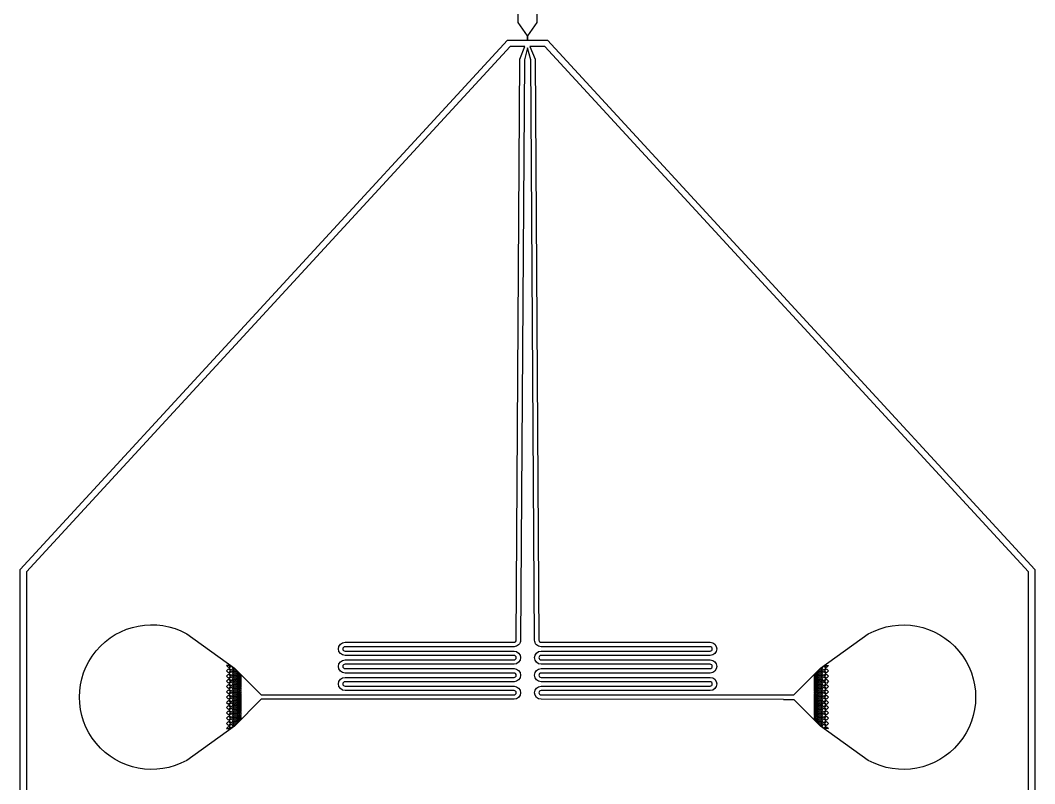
# Model space of a CAD drawing. Header units: inches. Extents: x -17.1 to 32.2, y -20.8 to 20.8.
# Drawn here: x -17.12 to -0.92, y -10.27 to 1.92 of the extents above; entities that cross this region are included whole.
import ezdxf

# ---------------------------------------------------------------- set-up
doc = ezdxf.new("R2010")
doc.units = ezdxf.units.IN
doc.header["$MEASUREMENT"] = 0

msp = doc.modelspace()

# ---------------------------------------------------------------- linework, layer by layer
for p, q in [((-4.346, -8.43), (-4.771, -8.856)), ((-4.936, -8.856), (-4.771, -8.856)), ((-4.936, -8.926), (-4.77, -8.926)), ((-4.343, -9.353), (-4.77, -8.926)), ((-13.644, -9.285), (-13.605, -9.247)), ((-4.403, -9.286), (-4.442, -9.247))]:
    msp.add_line(p, q)
for points in [[(-8.871, 9.037), (-8.875, 1.883), (-9.022, 1.674), (-9.022, 1.604), (-8.706, 1.604), (-0.925, -6.851), (-0.925, -10.929), (-8.176, -18.891, -2.283917), (-9.873, -18.891), (-17.125, -10.929), (-17.125, -6.851), (-9.343, 1.604), (-9.027, 1.604), (-9.027, 1.674), (-9.175, 1.883)], [(-4.936, -8.926), (-8.807, -8.925, -1), (-8.807, -8.715), (-6.108, -8.715, 1), (-6.108, -8.645), (-8.807, -8.645, -1), (-8.807, -8.435), (-6.108, -8.435, 1), (-6.108, -8.365), (-8.807, -8.365, -1), (-8.807, -8.155), (-6.108, -8.155, 1), (-6.108, -8.085), (-8.807, -8.085, -0.414214), (-8.912, -7.98), (-8.971, 1.291), (-9.025, 1.479), (-9.075, 1.291), (-9.135, -7.98, -0.414214), (-9.24, -8.085), (-11.939, -8.085, 1), (-11.939, -8.155), (-9.24, -8.155, -1), (-9.24, -8.365), (-11.939, -8.365, 1), (-11.939, -8.435), (-9.24, -8.435, -1), (-9.24, -8.645), (-11.939, -8.645, 1), (-11.939, -8.715), (-9.24, -8.715, -1), (-9.24, -8.925), (-13.111, -8.925), (-13.277, -8.925), (-13.704, -9.352), (-14.466, -9.901, -1.695798), (-14.466, -7.879), (-13.702, -8.429), (-13.277, -8.855), (-13.111, -8.855), (-9.24, -8.855, 0.999885), (-9.24, -8.785), (-11.939, -8.785, -1), (-11.939, -8.575), (-9.24, -8.575, 1), (-9.24, -8.505), (-11.939, -8.505, -1), (-11.939, -8.295), (-9.24, -8.295, 1), (-9.24, -8.225), (-11.939, -8.225, -1), (-11.939, -8.015), (-9.24, -8.015, 0.414214), (-9.205, -7.98), (-9.145, 1.3), (-9.065, 1.504), (-9.299, 1.504), (-17.025, -6.89), (-17.025, -10.89)], [(-1.025, -10.89), (-1.025, -6.89), (-8.75, 1.504), (-8.985, 1.504), (-8.901, 1.3), (-8.842, -7.98, 0.414214), (-8.807, -8.015), (-6.108, -8.015, -1), (-6.108, -8.225), (-8.807, -8.225, 1), (-8.807, -8.295), (-6.108, -8.295, -1), (-6.108, -8.505), (-8.807, -8.505, 1), (-8.807, -8.575), (-6.108, -8.575, -1), (-6.108, -8.785), (-8.807, -8.785, 0.999885), (-8.807, -8.855), (-4.936, -8.856)], [(-4.346, -8.43), (-3.582, -7.88, -1.695798), (-3.582, -9.901), (-4.343, -9.353)]]:
    msp.add_lwpolyline(points, format="xyb")
msp.add_lwpolyline([(-9.175, 1.883), (-9.171, 9.038)])
for points in [[(-13.83, -8.386), (-13.798, -8.417), (-13.766, -8.386)], [(-13.756, -8.459), (-13.724, -8.428), (-13.756, -8.396), (-13.788, -8.428)], [(-4.291, -8.46), (-4.323, -8.428), (-4.291, -8.396), (-4.26, -8.428)], [(-4.218, -8.386), (-4.249, -8.418), (-4.281, -8.386)], [(-13.766, -8.47), (-13.798, -8.438), (-13.83, -8.47), (-13.798, -8.501)], [(-13.798, -8.522), (-13.83, -8.554), (-13.798, -8.585), (-13.766, -8.554)], [(-13.724, -8.512), (-13.756, -8.48), (-13.788, -8.512), (-13.756, -8.543)], [(-13.756, -8.627), (-13.724, -8.596), (-13.756, -8.564), (-13.788, -8.596)], [(-13.746, -8.47), (-13.73, -8.485), (-13.714, -8.47), (-13.73, -8.454)], [(-13.746, -8.554), (-13.73, -8.569), (-13.714, -8.554), (-13.73, -8.538)], [(-13.725, -8.449), (-13.709, -8.464), (-13.693, -8.449), (-13.709, -8.433)], [(-13.709, -8.475), (-13.725, -8.491), (-13.709, -8.506), (-13.693, -8.491)], [(-13.709, -8.517), (-13.725, -8.533), (-13.709, -8.548), (-13.693, -8.533)], [(-13.709, -8.559), (-13.725, -8.575), (-13.709, -8.59), (-13.693, -8.575)], [(-13.688, -8.485), (-13.672, -8.47), (-13.688, -8.454), (-13.704, -8.47)], [(-13.704, -8.512), (-13.688, -8.527), (-13.672, -8.512), (-13.688, -8.496)], [(-13.704, -8.554), (-13.688, -8.569), (-13.672, -8.554), (-13.688, -8.538)], [(-13.704, -8.596), (-13.688, -8.611), (-13.672, -8.596), (-13.688, -8.58)], [(-13.683, -8.491), (-13.667, -8.506), (-13.651, -8.491), (-13.667, -8.475)], [(-13.667, -8.517), (-13.683, -8.533), (-13.667, -8.548), (-13.651, -8.533)], [(-13.667, -8.559), (-13.683, -8.575), (-13.667, -8.59), (-13.651, -8.575)], [(-13.662, -8.512), (-13.654, -8.504), (-13.647, -8.512), (-13.654, -8.519)], [(-13.662, -8.554), (-13.654, -8.546), (-13.647, -8.554), (-13.654, -8.561)], [(-13.644, -8.508), (-13.651, -8.501), (-13.644, -8.494), (-13.637, -8.501)], [(-13.637, -8.522), (-13.644, -8.529), (-13.651, -8.522), (-13.644, -8.515)], [(-13.644, -8.55), (-13.651, -8.543), (-13.644, -8.536), (-13.637, -8.543)], [(-13.637, -8.564), (-13.644, -8.571), (-13.651, -8.564), (-13.644, -8.557)], [(-13.644, -8.592), (-13.651, -8.585), (-13.644, -8.578), (-13.637, -8.585)], [(-13.633, -8.504), (-13.626, -8.512), (-13.633, -8.519), (-13.641, -8.512)], [(-13.633, -8.525), (-13.626, -8.533), (-13.633, -8.54), (-13.641, -8.533)], [(-13.633, -8.546), (-13.626, -8.554), (-13.633, -8.561), (-13.641, -8.554)], [(-13.633, -8.567), (-13.626, -8.575), (-13.633, -8.582), (-13.641, -8.575)], [(-13.623, -8.515), (-13.616, -8.522), (-13.623, -8.529), (-13.63, -8.522)], [(-13.623, -8.536), (-13.616, -8.543), (-13.623, -8.55), (-13.63, -8.543)], [(-13.623, -8.557), (-13.616, -8.564), (-13.623, -8.571), (-13.63, -8.564)], [(-13.623, -8.578), (-13.616, -8.585), (-13.623, -8.592), (-13.63, -8.585)], [(-13.612, -8.525), (-13.605, -8.533), (-13.612, -8.54), (-13.62, -8.533)], [(-13.612, -8.546), (-13.605, -8.554), (-13.612, -8.561), (-13.62, -8.554)], [(-13.612, -8.567), (-13.605, -8.575), (-13.612, -8.582), (-13.62, -8.575)], [(-13.609, -8.543), (-13.602, -8.536), (-13.602, -8.55)], [(-13.609, -8.564), (-13.602, -8.557), (-13.602, -8.571)], [(-13.609, -8.585), (-13.602, -8.578), (-13.602, -8.592)], [(-4.438, -8.544), (-4.445, -8.536), (-4.445, -8.551)], [(-4.438, -8.565), (-4.445, -8.557), (-4.445, -8.572)], [(-4.438, -8.586), (-4.445, -8.578), (-4.445, -8.593)], [(-4.435, -8.526), (-4.442, -8.533), (-4.435, -8.541), (-4.428, -8.533)], [(-4.435, -8.547), (-4.442, -8.554), (-4.435, -8.562), (-4.428, -8.554)], [(-4.435, -8.568), (-4.442, -8.575), (-4.435, -8.583), (-4.428, -8.575)], [(-4.424, -8.515), (-4.432, -8.523), (-4.424, -8.53), (-4.417, -8.523)], [(-4.424, -8.536), (-4.432, -8.544), (-4.424, -8.551), (-4.417, -8.544)], [(-4.424, -8.557), (-4.432, -8.565), (-4.424, -8.572), (-4.417, -8.565)], [(-4.424, -8.578), (-4.432, -8.586), (-4.424, -8.593), (-4.417, -8.586)], [(-4.414, -8.505), (-4.421, -8.512), (-4.414, -8.52), (-4.407, -8.512)], [(-4.414, -8.526), (-4.421, -8.533), (-4.414, -8.541), (-4.407, -8.533)], [(-4.414, -8.547), (-4.421, -8.554), (-4.414, -8.562), (-4.407, -8.554)], [(-4.414, -8.568), (-4.421, -8.575), (-4.414, -8.583), (-4.407, -8.575)], [(-4.403, -8.509), (-4.396, -8.502), (-4.403, -8.494), (-4.411, -8.502)], [(-4.411, -8.523), (-4.403, -8.53), (-4.396, -8.523), (-4.403, -8.515)], [(-4.403, -8.551), (-4.396, -8.544), (-4.403, -8.536), (-4.411, -8.544)], [(-4.411, -8.565), (-4.403, -8.572), (-4.396, -8.565), (-4.403, -8.557)], [(-4.403, -8.593), (-4.396, -8.586), (-4.403, -8.578), (-4.411, -8.586)], [(-4.386, -8.512), (-4.393, -8.505), (-4.4, -8.512), (-4.393, -8.52)], [(-4.386, -8.554), (-4.393, -8.547), (-4.4, -8.554), (-4.393, -8.562)], [(-4.365, -8.491), (-4.381, -8.507), (-4.396, -8.491), (-4.381, -8.475)], [(-4.381, -8.517), (-4.365, -8.533), (-4.381, -8.549), (-4.396, -8.533)], [(-4.381, -8.559), (-4.365, -8.575), (-4.381, -8.591), (-4.396, -8.575)], [(-4.36, -8.486), (-4.375, -8.47), (-4.36, -8.454), (-4.344, -8.47)], [(-4.344, -8.512), (-4.36, -8.528), (-4.375, -8.512), (-4.36, -8.496)], [(-4.344, -8.554), (-4.36, -8.57), (-4.375, -8.554), (-4.36, -8.538)], [(-4.344, -8.596), (-4.36, -8.612), (-4.375, -8.596), (-4.36, -8.58)], [(-4.323, -8.449), (-4.339, -8.465), (-4.354, -8.449), (-4.339, -8.433)], [(-4.339, -8.475), (-4.323, -8.491), (-4.339, -8.507), (-4.354, -8.491)], [(-4.339, -8.517), (-4.323, -8.533), (-4.339, -8.549), (-4.354, -8.533)], [(-4.339, -8.559), (-4.323, -8.575), (-4.339, -8.591), (-4.354, -8.575)], [(-4.302, -8.47), (-4.318, -8.486), (-4.333, -8.47), (-4.318, -8.454)], [(-4.302, -8.554), (-4.318, -8.57), (-4.333, -8.554), (-4.318, -8.538)], [(-4.323, -8.512), (-4.291, -8.48), (-4.26, -8.512), (-4.291, -8.544)], [(-4.291, -8.628), (-4.323, -8.596), (-4.291, -8.564), (-4.26, -8.596)], [(-4.281, -8.47), (-4.249, -8.438), (-4.218, -8.47), (-4.249, -8.502)], [(-4.249, -8.522), (-4.218, -8.554), (-4.249, -8.586), (-4.281, -8.554)], [(-13.798, -8.606), (-13.83, -8.638), (-13.798, -8.669), (-13.766, -8.638)], [(-13.766, -8.722), (-13.798, -8.69), (-13.83, -8.722), (-13.798, -8.753)], [(-13.756, -8.711), (-13.724, -8.68), (-13.756, -8.648), (-13.788, -8.68)], [(-13.756, -8.795), (-13.724, -8.764), (-13.756, -8.732), (-13.788, -8.764)], [(-13.746, -8.638), (-13.73, -8.653), (-13.714, -8.638), (-13.73, -8.622)], [(-13.746, -8.722), (-13.73, -8.737), (-13.714, -8.722), (-13.73, -8.706)], [(-13.709, -8.601), (-13.725, -8.617), (-13.709, -8.632), (-13.693, -8.617)], [(-13.709, -8.643), (-13.725, -8.659), (-13.709, -8.674), (-13.693, -8.659)], [(-13.709, -8.685), (-13.725, -8.701), (-13.709, -8.716), (-13.693, -8.701)], [(-13.709, -8.727), (-13.725, -8.743), (-13.709, -8.758), (-13.693, -8.743)], [(-13.704, -8.638), (-13.688, -8.653), (-13.672, -8.638), (-13.688, -8.622)], [(-13.704, -8.68), (-13.688, -8.695), (-13.672, -8.68), (-13.688, -8.664)], [(-13.704, -8.722), (-13.688, -8.737), (-13.672, -8.722), (-13.688, -8.706)], [(-13.704, -8.764), (-13.688, -8.779), (-13.672, -8.764), (-13.688, -8.748)], [(-13.667, -8.601), (-13.683, -8.617), (-13.667, -8.632), (-13.651, -8.617)], [(-13.667, -8.643), (-13.683, -8.659), (-13.667, -8.674), (-13.651, -8.659)], [(-13.667, -8.685), (-13.683, -8.701), (-13.667, -8.716), (-13.651, -8.701)], [(-13.667, -8.727), (-13.683, -8.743), (-13.667, -8.758), (-13.651, -8.743)], [(-13.662, -8.596), (-13.654, -8.588), (-13.647, -8.596), (-13.654, -8.603)], [(-13.662, -8.638), (-13.654, -8.63), (-13.647, -8.638), (-13.654, -8.645)], [(-13.662, -8.68), (-13.654, -8.672), (-13.647, -8.68), (-13.654, -8.687)], [(-13.662, -8.722), (-13.654, -8.714), (-13.647, -8.722), (-13.654, -8.729)], [(-13.637, -8.606), (-13.644, -8.613), (-13.651, -8.606), (-13.644, -8.599)], [(-13.644, -8.634), (-13.651, -8.627), (-13.644, -8.62), (-13.637, -8.627)], [(-13.637, -8.648), (-13.644, -8.655), (-13.651, -8.648), (-13.644, -8.641)], [(-13.644, -8.676), (-13.651, -8.669), (-13.644, -8.662), (-13.637, -8.669)], [(-13.637, -8.69), (-13.644, -8.697), (-13.651, -8.69), (-13.644, -8.683)], [(-13.644, -8.718), (-13.651, -8.711), (-13.644, -8.704), (-13.637, -8.711)], [(-13.637, -8.732), (-13.644, -8.739), (-13.651, -8.732), (-13.644, -8.725)], [(-13.644, -8.76), (-13.651, -8.753), (-13.644, -8.746), (-13.637, -8.753)], [(-13.633, -8.588), (-13.626, -8.596), (-13.633, -8.603), (-13.641, -8.596)], [(-13.633, -8.609), (-13.626, -8.617), (-13.633, -8.624), (-13.641, -8.617)], [(-13.633, -8.63), (-13.626, -8.638), (-13.633, -8.645), (-13.641, -8.638)], [(-13.633, -8.651), (-13.626, -8.659), (-13.633, -8.666), (-13.641, -8.659)], [(-13.633, -8.672), (-13.626, -8.68), (-13.633, -8.687), (-13.641, -8.68)], [(-13.633, -8.693), (-13.626, -8.701), (-13.633, -8.708), (-13.641, -8.701)], [(-13.633, -8.714), (-13.626, -8.722), (-13.633, -8.729), (-13.641, -8.722)], [(-13.633, -8.735), (-13.626, -8.743), (-13.633, -8.75), (-13.641, -8.743)], [(-13.623, -8.599), (-13.616, -8.606), (-13.623, -8.613), (-13.63, -8.606)], [(-13.623, -8.62), (-13.616, -8.627), (-13.623, -8.634), (-13.63, -8.627)], [(-13.623, -8.641), (-13.616, -8.648), (-13.623, -8.655), (-13.63, -8.648)], [(-13.623, -8.662), (-13.616, -8.669), (-13.623, -8.676), (-13.63, -8.669)], [(-13.623, -8.683), (-13.616, -8.69), (-13.623, -8.697), (-13.63, -8.69)], [(-13.623, -8.704), (-13.616, -8.711), (-13.623, -8.718), (-13.63, -8.711)], [(-13.623, -8.725), (-13.616, -8.732), (-13.623, -8.739), (-13.63, -8.732)], [(-13.623, -8.746), (-13.616, -8.753), (-13.623, -8.76), (-13.63, -8.753)], [(-13.612, -8.588), (-13.605, -8.596), (-13.612, -8.603), (-13.62, -8.596)], [(-13.612, -8.609), (-13.605, -8.617), (-13.612, -8.624), (-13.62, -8.617)], [(-13.612, -8.63), (-13.605, -8.638), (-13.612, -8.645), (-13.62, -8.638)], [(-13.612, -8.651), (-13.605, -8.659), (-13.612, -8.666), (-13.62, -8.659)], [(-13.612, -8.672), (-13.605, -8.68), (-13.612, -8.687), (-13.62, -8.68)], [(-13.612, -8.693), (-13.605, -8.701), (-13.612, -8.708), (-13.62, -8.701)], [(-13.612, -8.714), (-13.605, -8.722), (-13.612, -8.729), (-13.62, -8.722)], [(-13.612, -8.735), (-13.605, -8.743), (-13.612, -8.75), (-13.62, -8.743)], [(-13.609, -8.606), (-13.602, -8.599), (-13.602, -8.613)], [(-13.609, -8.627), (-13.602, -8.62), (-13.602, -8.634)], [(-13.609, -8.648), (-13.602, -8.641), (-13.602, -8.655)], [(-13.609, -8.669), (-13.602, -8.662), (-13.602, -8.676)], [(-13.609, -8.69), (-13.602, -8.683), (-13.602, -8.697)], [(-13.609, -8.711), (-13.602, -8.704), (-13.602, -8.718)], [(-13.609, -8.732), (-13.602, -8.725), (-13.602, -8.739)], [(-13.609, -8.753), (-13.602, -8.746), (-13.602, -8.76)], [(-4.438, -8.607), (-4.445, -8.599), (-4.445, -8.614)], [(-4.438, -8.628), (-4.445, -8.62), (-4.445, -8.635)], [(-4.438, -8.649), (-4.445, -8.641), (-4.445, -8.656)], [(-4.438, -8.67), (-4.445, -8.662), (-4.445, -8.677)], [(-4.438, -8.691), (-4.445, -8.683), (-4.445, -8.698)], [(-4.438, -8.712), (-4.445, -8.704), (-4.445, -8.719)], [(-4.438, -8.733), (-4.445, -8.725), (-4.445, -8.74)], [(-4.438, -8.754), (-4.445, -8.746), (-4.445, -8.761)], [(-4.435, -8.589), (-4.442, -8.596), (-4.435, -8.604), (-4.428, -8.596)], [(-4.435, -8.61), (-4.442, -8.617), (-4.435, -8.625), (-4.428, -8.617)], [(-4.435, -8.631), (-4.442, -8.638), (-4.435, -8.646), (-4.428, -8.638)], [(-4.435, -8.652), (-4.442, -8.659), (-4.435, -8.667), (-4.428, -8.659)], [(-4.435, -8.673), (-4.442, -8.68), (-4.435, -8.688), (-4.428, -8.68)], [(-4.435, -8.694), (-4.442, -8.701), (-4.435, -8.709), (-4.428, -8.701)], [(-4.435, -8.715), (-4.442, -8.722), (-4.435, -8.73), (-4.428, -8.722)], [(-4.435, -8.736), (-4.442, -8.743), (-4.435, -8.751), (-4.428, -8.743)], [(-4.424, -8.599), (-4.432, -8.607), (-4.424, -8.614), (-4.417, -8.607)], [(-4.424, -8.62), (-4.432, -8.628), (-4.424, -8.635), (-4.417, -8.628)], [(-4.424, -8.641), (-4.432, -8.649), (-4.424, -8.656), (-4.417, -8.649)], [(-4.424, -8.662), (-4.432, -8.67), (-4.424, -8.677), (-4.417, -8.67)], [(-4.424, -8.683), (-4.432, -8.691), (-4.424, -8.698), (-4.417, -8.691)], [(-4.424, -8.704), (-4.432, -8.712), (-4.424, -8.719), (-4.417, -8.712)], [(-4.424, -8.725), (-4.432, -8.733), (-4.424, -8.74), (-4.417, -8.733)], [(-4.424, -8.746), (-4.432, -8.754), (-4.424, -8.761), (-4.417, -8.754)], [(-4.414, -8.589), (-4.421, -8.596), (-4.414, -8.604), (-4.407, -8.596)], [(-4.414, -8.61), (-4.421, -8.617), (-4.414, -8.625), (-4.407, -8.617)], [(-4.414, -8.631), (-4.421, -8.638), (-4.414, -8.646), (-4.407, -8.638)], [(-4.414, -8.652), (-4.421, -8.659), (-4.414, -8.667), (-4.407, -8.659)], [(-4.414, -8.673), (-4.421, -8.68), (-4.414, -8.688), (-4.407, -8.68)], [(-4.414, -8.694), (-4.421, -8.701), (-4.414, -8.709), (-4.407, -8.701)], [(-4.414, -8.715), (-4.421, -8.722), (-4.414, -8.73), (-4.407, -8.722)], [(-4.414, -8.736), (-4.421, -8.743), (-4.414, -8.751), (-4.407, -8.743)], [(-4.411, -8.607), (-4.403, -8.614), (-4.396, -8.607), (-4.403, -8.599)], [(-4.403, -8.635), (-4.396, -8.628), (-4.403, -8.62), (-4.411, -8.628)], [(-4.411, -8.649), (-4.403, -8.656), (-4.396, -8.649), (-4.403, -8.641)], [(-4.403, -8.677), (-4.396, -8.67), (-4.403, -8.662), (-4.411, -8.67)], [(-4.411, -8.691), (-4.403, -8.698), (-4.396, -8.691), (-4.403, -8.683)], [(-4.403, -8.719), (-4.396, -8.712), (-4.403, -8.704), (-4.411, -8.712)], [(-4.411, -8.733), (-4.403, -8.74), (-4.396, -8.733), (-4.403, -8.725)], [(-4.403, -8.761), (-4.396, -8.754), (-4.403, -8.746), (-4.411, -8.754)], [(-4.386, -8.596), (-4.393, -8.589), (-4.4, -8.596), (-4.393, -8.604)], [(-4.386, -8.638), (-4.393, -8.631), (-4.4, -8.638), (-4.393, -8.646)], [(-4.386, -8.68), (-4.393, -8.673), (-4.4, -8.68), (-4.393, -8.688)], [(-4.386, -8.722), (-4.393, -8.715), (-4.4, -8.722), (-4.393, -8.73)], [(-4.381, -8.601), (-4.365, -8.617), (-4.381, -8.633), (-4.396, -8.617)], [(-4.381, -8.643), (-4.365, -8.659), (-4.381, -8.675), (-4.396, -8.659)], [(-4.381, -8.685), (-4.365, -8.701), (-4.381, -8.717), (-4.396, -8.701)], [(-4.381, -8.727), (-4.365, -8.743), (-4.381, -8.759), (-4.396, -8.743)], [(-4.344, -8.638), (-4.36, -8.654), (-4.375, -8.638), (-4.36, -8.622)], [(-4.344, -8.68), (-4.36, -8.696), (-4.375, -8.68), (-4.36, -8.664)], [(-4.344, -8.722), (-4.36, -8.738), (-4.375, -8.722), (-4.36, -8.706)], [(-4.339, -8.601), (-4.323, -8.617), (-4.339, -8.633), (-4.354, -8.617)], [(-4.339, -8.643), (-4.323, -8.659), (-4.339, -8.675), (-4.354, -8.659)], [(-4.339, -8.685), (-4.323, -8.701), (-4.339, -8.717), (-4.354, -8.701)], [(-4.339, -8.727), (-4.323, -8.743), (-4.339, -8.759), (-4.354, -8.743)], [(-4.302, -8.638), (-4.318, -8.654), (-4.333, -8.638), (-4.318, -8.622)], [(-4.302, -8.722), (-4.318, -8.738), (-4.333, -8.722), (-4.318, -8.706)], [(-4.291, -8.712), (-4.323, -8.68), (-4.291, -8.648), (-4.26, -8.68)], [(-4.291, -8.796), (-4.323, -8.764), (-4.291, -8.732), (-4.26, -8.764)], [(-4.249, -8.606), (-4.218, -8.638), (-4.249, -8.67), (-4.281, -8.638)], [(-4.281, -8.722), (-4.249, -8.69), (-4.218, -8.722), (-4.249, -8.754)], [(-13.766, -8.806), (-13.798, -8.774), (-13.83, -8.806), (-13.798, -8.837)], [(-13.766, -8.89), (-13.798, -8.858), (-13.83, -8.89), (-13.798, -8.921)], [(-13.756, -8.879), (-13.724, -8.848), (-13.756, -8.816), (-13.788, -8.848)], [(-13.756, -8.963), (-13.724, -8.932), (-13.756, -8.9), (-13.788, -8.932)], [(-13.746, -8.806), (-13.73, -8.822), (-13.714, -8.806), (-13.73, -8.79)], [(-13.746, -8.89), (-13.73, -8.906), (-13.714, -8.89), (-13.73, -8.874)], [(-13.709, -8.769), (-13.725, -8.785), (-13.709, -8.8), (-13.693, -8.785)], [(-13.709, -8.811), (-13.725, -8.827), (-13.709, -8.843), (-13.693, -8.827)], [(-13.709, -8.853), (-13.725, -8.869), (-13.709, -8.885), (-13.693, -8.869)], [(-13.709, -8.895), (-13.725, -8.911), (-13.709, -8.927), (-13.693, -8.911)], [(-13.704, -8.806), (-13.688, -8.822), (-13.672, -8.806), (-13.688, -8.79)], [(-13.704, -8.848), (-13.688, -8.864), (-13.672, -8.848), (-13.688, -8.832)], [(-13.704, -8.89), (-13.688, -8.906), (-13.672, -8.89), (-13.688, -8.874)], [(-13.667, -8.769), (-13.683, -8.785), (-13.667, -8.8), (-13.651, -8.785)], [(-13.667, -8.811), (-13.683, -8.827), (-13.667, -8.843), (-13.651, -8.827)], [(-13.667, -8.853), (-13.683, -8.869), (-13.667, -8.885), (-13.651, -8.869)], [(-13.667, -8.895), (-13.683, -8.911), (-13.667, -8.927), (-13.651, -8.911)], [(-13.662, -8.764), (-13.654, -8.756), (-13.647, -8.764), (-13.654, -8.771)], [(-13.662, -8.806), (-13.654, -8.798), (-13.647, -8.806), (-13.654, -8.813)], [(-13.662, -8.848), (-13.654, -8.84), (-13.647, -8.848), (-13.654, -8.855)], [(-13.662, -8.89), (-13.654, -8.882), (-13.647, -8.89), (-13.654, -8.897)], [(-13.637, -8.774), (-13.644, -8.781), (-13.651, -8.774), (-13.644, -8.767)], [(-13.644, -8.802), (-13.651, -8.795), (-13.644, -8.788), (-13.637, -8.795)], [(-13.637, -8.816), (-13.644, -8.823), (-13.651, -8.816), (-13.644, -8.809)], [(-13.644, -8.844), (-13.651, -8.837), (-13.644, -8.83), (-13.637, -8.837)], [(-13.637, -8.858), (-13.644, -8.865), (-13.651, -8.858), (-13.644, -8.851)], [(-13.644, -8.886), (-13.651, -8.879), (-13.644, -8.872), (-13.637, -8.879)], [(-13.637, -8.9), (-13.644, -8.907), (-13.651, -8.9), (-13.644, -8.893)], [(-13.633, -8.756), (-13.626, -8.764), (-13.633, -8.771), (-13.641, -8.764)], [(-13.633, -8.777), (-13.626, -8.785), (-13.633, -8.792), (-13.641, -8.785)], [(-13.633, -8.798), (-13.626, -8.806), (-13.633, -8.813), (-13.641, -8.806)], [(-13.633, -8.819), (-13.626, -8.827), (-13.633, -8.834), (-13.641, -8.827)], [(-13.633, -8.84), (-13.626, -8.848), (-13.633, -8.855), (-13.641, -8.848)], [(-13.633, -8.861), (-13.626, -8.869), (-13.633, -8.876), (-13.641, -8.869)], [(-13.633, -8.882), (-13.626, -8.89), (-13.633, -8.897), (-13.641, -8.89)], [(-13.633, -8.903), (-13.626, -8.911), (-13.633, -8.918), (-13.641, -8.911)], [(-13.623, -8.767), (-13.616, -8.774), (-13.623, -8.781), (-13.63, -8.774)], [(-13.623, -8.788), (-13.616, -8.795), (-13.623, -8.802), (-13.63, -8.795)], [(-13.623, -8.809), (-13.616, -8.816), (-13.623, -8.823), (-13.63, -8.816)], [(-13.623, -8.83), (-13.616, -8.837), (-13.623, -8.844), (-13.63, -8.837)], [(-13.623, -8.851), (-13.616, -8.858), (-13.623, -8.865), (-13.63, -8.858)], [(-13.623, -8.872), (-13.616, -8.879), (-13.623, -8.886), (-13.63, -8.879)], [(-13.623, -8.893), (-13.616, -8.9), (-13.623, -8.907), (-13.63, -8.9)], [(-13.612, -8.756), (-13.605, -8.764), (-13.612, -8.771), (-13.62, -8.764)], [(-13.612, -8.777), (-13.605, -8.785), (-13.612, -8.792), (-13.62, -8.785)], [(-13.612, -8.798), (-13.605, -8.806), (-13.612, -8.813), (-13.62, -8.806)], [(-13.612, -8.819), (-13.605, -8.827), (-13.612, -8.834), (-13.62, -8.827)], [(-13.612, -8.84), (-13.605, -8.848), (-13.612, -8.855), (-13.62, -8.848)], [(-13.612, -8.861), (-13.605, -8.869), (-13.612, -8.876), (-13.62, -8.869)], [(-13.612, -8.882), (-13.605, -8.89), (-13.612, -8.897), (-13.62, -8.89)], [(-13.612, -8.903), (-13.605, -8.911), (-13.612, -8.918), (-13.62, -8.911)], [(-13.609, -8.774), (-13.602, -8.767), (-13.602, -8.781)], [(-13.609, -8.795), (-13.602, -8.788), (-13.602, -8.802)], [(-13.609, -8.816), (-13.602, -8.809), (-13.602, -8.823)], [(-13.609, -8.837), (-13.602, -8.83), (-13.602, -8.844)], [(-13.609, -8.858), (-13.602, -8.851), (-13.602, -8.865)], [(-13.609, -8.879), (-13.602, -8.872), (-13.602, -8.886)], [(-13.609, -8.9), (-13.602, -8.893), (-13.602, -8.907)], [(-4.438, -8.775), (-4.445, -8.767), (-4.445, -8.782)], [(-4.438, -8.796), (-4.445, -8.788), (-4.445, -8.803)], [(-4.438, -8.817), (-4.445, -8.809), (-4.445, -8.824)], [(-4.438, -8.838), (-4.445, -8.83), (-4.445, -8.845)], [(-4.438, -8.859), (-4.445, -8.851), (-4.445, -8.866)], [(-4.438, -8.88), (-4.445, -8.872), (-4.445, -8.887)], [(-4.438, -8.901), (-4.445, -8.893), (-4.445, -8.908)], [(-4.435, -8.757), (-4.442, -8.764), (-4.435, -8.772), (-4.428, -8.764)], [(-4.435, -8.778), (-4.442, -8.785), (-4.435, -8.793), (-4.428, -8.785)], [(-4.435, -8.799), (-4.442, -8.806), (-4.435, -8.814), (-4.428, -8.806)], [(-4.435, -8.82), (-4.442, -8.827), (-4.435, -8.835), (-4.428, -8.827)], [(-4.435, -8.841), (-4.442, -8.848), (-4.435, -8.856), (-4.428, -8.848)], [(-4.435, -8.862), (-4.442, -8.869), (-4.435, -8.877), (-4.428, -8.869)], [(-4.435, -8.883), (-4.442, -8.89), (-4.435, -8.898), (-4.428, -8.89)], [(-4.435, -8.904), (-4.442, -8.911), (-4.435, -8.919), (-4.428, -8.911)], [(-4.424, -8.767), (-4.432, -8.775), (-4.424, -8.782), (-4.417, -8.775)], [(-4.424, -8.788), (-4.432, -8.796), (-4.424, -8.803), (-4.417, -8.796)], [(-4.424, -8.809), (-4.432, -8.817), (-4.424, -8.824), (-4.417, -8.817)], [(-4.424, -8.83), (-4.432, -8.838), (-4.424, -8.845), (-4.417, -8.838)], [(-4.424, -8.851), (-4.432, -8.859), (-4.424, -8.866), (-4.417, -8.859)], [(-4.424, -8.872), (-4.432, -8.88), (-4.424, -8.887), (-4.417, -8.88)], [(-4.424, -8.893), (-4.432, -8.901), (-4.424, -8.908), (-4.417, -8.901)], [(-4.414, -8.757), (-4.421, -8.764), (-4.414, -8.772), (-4.407, -8.764)], [(-4.414, -8.778), (-4.421, -8.785), (-4.414, -8.793), (-4.407, -8.785)], [(-4.414, -8.799), (-4.421, -8.806), (-4.414, -8.814), (-4.407, -8.806)], [(-4.414, -8.82), (-4.421, -8.827), (-4.414, -8.835), (-4.407, -8.827)], [(-4.414, -8.841), (-4.421, -8.848), (-4.414, -8.856), (-4.407, -8.848)], [(-4.414, -8.862), (-4.421, -8.869), (-4.414, -8.877), (-4.407, -8.869)], [(-4.414, -8.883), (-4.421, -8.89), (-4.414, -8.898), (-4.407, -8.89)], [(-4.414, -8.904), (-4.421, -8.911), (-4.414, -8.919), (-4.407, -8.911)], [(-4.411, -8.775), (-4.403, -8.782), (-4.396, -8.775), (-4.403, -8.767)], [(-4.403, -8.803), (-4.396, -8.796), (-4.403, -8.788), (-4.411, -8.796)], [(-4.411, -8.817), (-4.403, -8.824), (-4.396, -8.817), (-4.403, -8.809)], [(-4.403, -8.845), (-4.396, -8.838), (-4.403, -8.83), (-4.411, -8.838)], [(-4.411, -8.859), (-4.403, -8.866), (-4.396, -8.859), (-4.403, -8.851)], [(-4.403, -8.887), (-4.396, -8.88), (-4.403, -8.872), (-4.411, -8.88)], [(-4.411, -8.901), (-4.403, -8.908), (-4.396, -8.901), (-4.403, -8.893)], [(-4.386, -8.764), (-4.393, -8.757), (-4.4, -8.764), (-4.393, -8.772)], [(-4.386, -8.806), (-4.393, -8.799), (-4.4, -8.806), (-4.393, -8.814)], [(-4.386, -8.848), (-4.393, -8.841), (-4.4, -8.848), (-4.393, -8.856)], [(-4.386, -8.89), (-4.393, -8.883), (-4.4, -8.89), (-4.393, -8.898)], [(-4.381, -8.769), (-4.365, -8.785), (-4.381, -8.801), (-4.396, -8.785)], [(-4.381, -8.811), (-4.365, -8.827), (-4.381, -8.843), (-4.396, -8.827)], [(-4.381, -8.853), (-4.365, -8.869), (-4.381, -8.885), (-4.396, -8.869)], [(-4.381, -8.895), (-4.365, -8.911), (-4.381, -8.927), (-4.396, -8.911)], [(-4.344, -8.764), (-4.36, -8.78), (-4.375, -8.764), (-4.36, -8.748)], [(-4.344, -8.806), (-4.36, -8.822), (-4.375, -8.806), (-4.36, -8.79)], [(-4.344, -8.848), (-4.36, -8.864), (-4.375, -8.848), (-4.36, -8.832)], [(-4.344, -8.89), (-4.36, -8.906), (-4.375, -8.89), (-4.36, -8.874)], [(-4.339, -8.769), (-4.323, -8.785), (-4.339, -8.801), (-4.354, -8.785)], [(-4.339, -8.811), (-4.323, -8.827), (-4.339, -8.843), (-4.354, -8.827)], [(-4.339, -8.853), (-4.323, -8.869), (-4.339, -8.885), (-4.354, -8.869)], [(-4.339, -8.895), (-4.323, -8.911), (-4.339, -8.927), (-4.354, -8.911)], [(-4.302, -8.806), (-4.318, -8.822), (-4.333, -8.806), (-4.318, -8.79)], [(-4.302, -8.89), (-4.318, -8.906), (-4.333, -8.89), (-4.318, -8.874)], [(-4.291, -8.88), (-4.323, -8.848), (-4.291, -8.816), (-4.26, -8.848)], [(-4.291, -8.964), (-4.323, -8.932), (-4.291, -8.9), (-4.26, -8.932)], [(-4.281, -8.806), (-4.249, -8.774), (-4.218, -8.806), (-4.249, -8.838)], [(-4.281, -8.89), (-4.249, -8.858), (-4.218, -8.89), (-4.249, -8.922)], [(-13.798, -8.942), (-13.83, -8.974), (-13.798, -9.005), (-13.766, -8.974)], [(-13.766, -9.058), (-13.798, -9.026), (-13.83, -9.058), (-13.798, -9.089)], [(-13.724, -9.016), (-13.756, -8.984), (-13.788, -9.016), (-13.756, -9.047)], [(-13.756, -9.131), (-13.724, -9.1), (-13.756, -9.068), (-13.788, -9.1)], [(-13.746, -8.974), (-13.73, -8.99), (-13.714, -8.974), (-13.73, -8.958)], [(-13.746, -9.058), (-13.73, -9.074), (-13.714, -9.058), (-13.73, -9.042)], [(-13.709, -8.937), (-13.725, -8.953), (-13.709, -8.969), (-13.693, -8.953)], [(-13.709, -8.979), (-13.725, -8.995), (-13.709, -9.011), (-13.693, -8.995)], [(-13.709, -9.021), (-13.725, -9.037), (-13.709, -9.053), (-13.693, -9.037)], [(-13.709, -9.063), (-13.725, -9.079), (-13.709, -9.095), (-13.693, -9.079)], [(-13.704, -8.932), (-13.688, -8.948), (-13.672, -8.932), (-13.688, -8.916)], [(-13.704, -8.974), (-13.688, -8.99), (-13.672, -8.974), (-13.688, -8.958)], [(-13.704, -9.016), (-13.688, -9.032), (-13.672, -9.016), (-13.688, -9)], [(-13.704, -9.058), (-13.688, -9.074), (-13.672, -9.058), (-13.688, -9.042)], [(-13.667, -8.937), (-13.683, -8.953), (-13.667, -8.969), (-13.651, -8.953)], [(-13.683, -8.995), (-13.667, -9.011), (-13.651, -8.995), (-13.667, -8.979)], [(-13.683, -9.037), (-13.667, -9.053), (-13.651, -9.037), (-13.667, -9.021)], [(-13.667, -9.063), (-13.683, -9.079), (-13.667, -9.095), (-13.651, -9.079)], [(-13.662, -8.932), (-13.654, -8.924), (-13.647, -8.932), (-13.654, -8.939)], [(-13.662, -8.974), (-13.654, -8.966), (-13.647, -8.974), (-13.654, -8.981)], [(-13.662, -9.016), (-13.654, -9.008), (-13.647, -9.016), (-13.654, -9.023)], [(-13.662, -9.058), (-13.654, -9.05), (-13.647, -9.058), (-13.654, -9.065)], [(-13.644, -8.928), (-13.651, -8.921), (-13.644, -8.914), (-13.637, -8.921)], [(-13.637, -8.942), (-13.644, -8.949), (-13.651, -8.942), (-13.644, -8.935)], [(-13.644, -8.97), (-13.651, -8.963), (-13.644, -8.956), (-13.637, -8.963)], [(-13.637, -8.984), (-13.644, -8.991), (-13.651, -8.984), (-13.644, -8.977)], [(-13.644, -9.012), (-13.651, -9.005), (-13.644, -8.998), (-13.637, -9.005)], [(-13.637, -9.026), (-13.644, -9.033), (-13.651, -9.026), (-13.644, -9.019)], [(-13.644, -9.054), (-13.651, -9.047), (-13.644, -9.04), (-13.637, -9.047)], [(-13.637, -9.068), (-13.644, -9.075), (-13.651, -9.068), (-13.644, -9.061)], [(-13.633, -8.924), (-13.626, -8.932), (-13.633, -8.939), (-13.641, -8.932)], [(-13.633, -8.945), (-13.626, -8.953), (-13.633, -8.96), (-13.641, -8.953)], [(-13.633, -8.966), (-13.626, -8.974), (-13.633, -8.981), (-13.641, -8.974)], [(-13.633, -8.987), (-13.626, -8.995), (-13.633, -9.002), (-13.641, -8.995)], [(-13.633, -9.008), (-13.626, -9.016), (-13.633, -9.023), (-13.641, -9.016)], [(-13.633, -9.029), (-13.626, -9.037), (-13.633, -9.044), (-13.641, -9.037)], [(-13.633, -9.05), (-13.626, -9.058), (-13.633, -9.065), (-13.641, -9.058)], [(-13.633, -9.071), (-13.626, -9.079), (-13.633, -9.086), (-13.641, -9.079)], [(-13.623, -8.914), (-13.616, -8.921), (-13.623, -8.928), (-13.63, -8.921)], [(-13.623, -8.935), (-13.616, -8.942), (-13.623, -8.949), (-13.63, -8.942)], [(-13.623, -8.956), (-13.616, -8.963), (-13.623, -8.97), (-13.63, -8.963)], [(-13.623, -8.977), (-13.616, -8.984), (-13.623, -8.991), (-13.63, -8.984)], [(-13.623, -8.998), (-13.616, -9.005), (-13.623, -9.012), (-13.63, -9.005)], [(-13.623, -9.019), (-13.616, -9.026), (-13.623, -9.033), (-13.63, -9.026)], [(-13.623, -9.04), (-13.616, -9.047), (-13.623, -9.054), (-13.63, -9.047)], [(-13.623, -9.061), (-13.616, -9.068), (-13.623, -9.075), (-13.63, -9.068)], [(-13.612, -8.924), (-13.605, -8.932), (-13.612, -8.939), (-13.62, -8.932)], [(-13.612, -8.945), (-13.605, -8.953), (-13.612, -8.96), (-13.62, -8.953)], [(-13.612, -8.966), (-13.605, -8.974), (-13.612, -8.981), (-13.62, -8.974)], [(-13.612, -8.987), (-13.605, -8.995), (-13.612, -9.002), (-13.62, -8.995)], [(-13.612, -9.008), (-13.605, -9.016), (-13.612, -9.023), (-13.62, -9.016)], [(-13.612, -9.029), (-13.605, -9.037), (-13.612, -9.044), (-13.62, -9.037)], [(-13.612, -9.05), (-13.605, -9.058), (-13.612, -9.065), (-13.62, -9.058)], [(-13.612, -9.071), (-13.605, -9.079), (-13.612, -9.086), (-13.62, -9.079)], [(-13.609, -8.921), (-13.602, -8.914), (-13.602, -8.928)], [(-13.609, -8.942), (-13.602, -8.935), (-13.602, -8.949)], [(-13.609, -8.963), (-13.602, -8.956), (-13.602, -8.97)], [(-13.609, -8.984), (-13.602, -8.977), (-13.602, -8.991)], [(-13.609, -9.005), (-13.602, -8.998), (-13.602, -9.012)], [(-13.609, -9.026), (-13.602, -9.019), (-13.602, -9.033)], [(-13.609, -9.047), (-13.602, -9.04), (-13.602, -9.054)], [(-13.609, -9.068), (-13.602, -9.061), (-13.602, -9.075)], [(-4.438, -8.922), (-4.445, -8.914), (-4.445, -8.929)], [(-4.438, -8.943), (-4.445, -8.935), (-4.445, -8.95)], [(-4.438, -8.964), (-4.445, -8.956), (-4.445, -8.971)], [(-4.438, -8.985), (-4.445, -8.977), (-4.445, -8.992)], [(-4.438, -9.006), (-4.445, -8.998), (-4.445, -9.013)], [(-4.438, -9.027), (-4.445, -9.019), (-4.445, -9.034)], [(-4.438, -9.048), (-4.445, -9.04), (-4.445, -9.055)], [(-4.438, -9.069), (-4.445, -9.061), (-4.445, -9.076)], [(-4.435, -8.925), (-4.442, -8.932), (-4.435, -8.94), (-4.428, -8.932)], [(-4.435, -8.946), (-4.442, -8.953), (-4.435, -8.961), (-4.428, -8.953)], [(-4.435, -8.967), (-4.442, -8.974), (-4.435, -8.982), (-4.428, -8.974)], [(-4.435, -8.988), (-4.442, -8.995), (-4.435, -9.003), (-4.428, -8.995)], [(-4.435, -9.009), (-4.442, -9.016), (-4.435, -9.024), (-4.428, -9.016)], [(-4.435, -9.03), (-4.442, -9.037), (-4.435, -9.045), (-4.428, -9.037)], [(-4.435, -9.051), (-4.442, -9.058), (-4.435, -9.066), (-4.428, -9.058)], [(-4.435, -9.072), (-4.442, -9.079), (-4.435, -9.087), (-4.428, -9.079)], [(-4.424, -8.914), (-4.432, -8.922), (-4.424, -8.929), (-4.417, -8.922)], [(-4.424, -8.935), (-4.432, -8.943), (-4.424, -8.95), (-4.417, -8.943)], [(-4.424, -8.956), (-4.432, -8.964), (-4.424, -8.971), (-4.417, -8.964)], [(-4.424, -8.977), (-4.432, -8.985), (-4.424, -8.992), (-4.417, -8.985)], [(-4.424, -8.998), (-4.432, -9.006), (-4.424, -9.013), (-4.417, -9.006)], [(-4.424, -9.019), (-4.432, -9.027), (-4.424, -9.034), (-4.417, -9.027)], [(-4.424, -9.04), (-4.432, -9.048), (-4.424, -9.055), (-4.417, -9.048)], [(-4.424, -9.061), (-4.432, -9.069), (-4.424, -9.076), (-4.417, -9.069)], [(-4.414, -8.925), (-4.421, -8.932), (-4.414, -8.94), (-4.407, -8.932)], [(-4.414, -8.946), (-4.421, -8.953), (-4.414, -8.961), (-4.407, -8.953)], [(-4.414, -8.967), (-4.421, -8.974), (-4.414, -8.982), (-4.407, -8.974)], [(-4.414, -8.988), (-4.421, -8.995), (-4.414, -9.003), (-4.407, -8.995)], [(-4.414, -9.009), (-4.421, -9.016), (-4.414, -9.024), (-4.407, -9.016)], [(-4.414, -9.03), (-4.421, -9.037), (-4.414, -9.045), (-4.407, -9.037)], [(-4.414, -9.051), (-4.421, -9.058), (-4.414, -9.066), (-4.407, -9.058)], [(-4.414, -9.072), (-4.421, -9.079), (-4.414, -9.087), (-4.407, -9.079)], [(-4.403, -8.929), (-4.396, -8.922), (-4.403, -8.914), (-4.411, -8.922)], [(-4.411, -8.943), (-4.403, -8.95), (-4.396, -8.943), (-4.403, -8.935)], [(-4.403, -8.971), (-4.396, -8.964), (-4.403, -8.956), (-4.411, -8.964)], [(-4.411, -8.985), (-4.403, -8.992), (-4.396, -8.985), (-4.403, -8.977)], [(-4.403, -9.013), (-4.396, -9.006), (-4.403, -8.998), (-4.411, -9.006)], [(-4.411, -9.027), (-4.403, -9.034), (-4.396, -9.027), (-4.403, -9.019)], [(-4.403, -9.055), (-4.396, -9.048), (-4.403, -9.04), (-4.411, -9.048)], [(-4.411, -9.069), (-4.403, -9.076), (-4.396, -9.069), (-4.403, -9.061)], [(-4.386, -8.932), (-4.393, -8.925), (-4.4, -8.932), (-4.393, -8.94)], [(-4.386, -8.974), (-4.393, -8.967), (-4.4, -8.974), (-4.393, -8.982)], [(-4.386, -9.016), (-4.393, -9.009), (-4.4, -9.016), (-4.393, -9.024)], [(-4.386, -9.058), (-4.393, -9.051), (-4.4, -9.058), (-4.393, -9.066)], [(-4.381, -8.937), (-4.365, -8.953), (-4.381, -8.969), (-4.396, -8.953)], [(-4.365, -8.995), (-4.381, -9.011), (-4.396, -8.995), (-4.381, -8.979)], [(-4.365, -9.037), (-4.381, -9.053), (-4.396, -9.037), (-4.381, -9.021)], [(-4.381, -9.063), (-4.365, -9.079), (-4.381, -9.095), (-4.396, -9.079)], [(-4.344, -8.932), (-4.36, -8.948), (-4.375, -8.932), (-4.36, -8.916)], [(-4.344, -8.974), (-4.36, -8.99), (-4.375, -8.974), (-4.36, -8.958)], [(-4.344, -9.016), (-4.36, -9.032), (-4.375, -9.016), (-4.36, -9)], [(-4.344, -9.058), (-4.36, -9.074), (-4.375, -9.058), (-4.36, -9.042)], [(-4.339, -8.937), (-4.323, -8.953), (-4.339, -8.969), (-4.354, -8.953)], [(-4.339, -8.979), (-4.323, -8.995), (-4.339, -9.011), (-4.354, -8.995)], [(-4.339, -9.021), (-4.323, -9.037), (-4.339, -9.053), (-4.354, -9.037)], [(-4.339, -9.063), (-4.323, -9.079), (-4.339, -9.095), (-4.354, -9.079)], [(-4.302, -8.974), (-4.318, -8.99), (-4.333, -8.974), (-4.318, -8.958)], [(-4.302, -9.058), (-4.318, -9.074), (-4.333, -9.058), (-4.318, -9.042)], [(-4.323, -9.016), (-4.291, -8.984), (-4.26, -9.016), (-4.291, -9.048)], [(-4.291, -9.132), (-4.323, -9.1), (-4.291, -9.068), (-4.26, -9.1)], [(-4.249, -8.942), (-4.218, -8.974), (-4.249, -9.006), (-4.281, -8.974)], [(-4.281, -9.058), (-4.249, -9.026), (-4.218, -9.058), (-4.249, -9.09)], [(-13.766, -9.142), (-13.798, -9.11), (-13.83, -9.142), (-13.798, -9.173)], [(-13.766, -9.226), (-13.798, -9.194), (-13.83, -9.226), (-13.798, -9.257)], [(-13.756, -9.215), (-13.724, -9.184), (-13.756, -9.152), (-13.788, -9.184)], [(-13.746, -9.142), (-13.73, -9.158), (-13.714, -9.142), (-13.73, -9.126)], [(-13.746, -9.226), (-13.73, -9.242), (-13.714, -9.226), (-13.73, -9.21)], [(-13.709, -9.105), (-13.725, -9.121), (-13.709, -9.137), (-13.693, -9.121)], [(-13.709, -9.147), (-13.725, -9.163), (-13.709, -9.179), (-13.693, -9.163)], [(-13.709, -9.189), (-13.725, -9.205), (-13.709, -9.221), (-13.693, -9.205)], [(-13.709, -9.231), (-13.725, -9.247), (-13.709, -9.263), (-13.693, -9.247)], [(-13.704, -9.1), (-13.688, -9.116), (-13.672, -9.1), (-13.688, -9.084)], [(-13.704, -9.142), (-13.688, -9.158), (-13.672, -9.142), (-13.688, -9.126)], [(-13.704, -9.184), (-13.688, -9.2), (-13.672, -9.184), (-13.688, -9.168)], [(-13.704, -9.226), (-13.688, -9.242), (-13.672, -9.226), (-13.688, -9.21)], [(-13.667, -9.105), (-13.683, -9.121), (-13.667, -9.137), (-13.651, -9.121)], [(-13.667, -9.147), (-13.683, -9.163), (-13.667, -9.179), (-13.651, -9.163)], [(-13.667, -9.189), (-13.683, -9.205), (-13.667, -9.221), (-13.651, -9.205)], [(-13.667, -9.231), (-13.683, -9.247), (-13.667, -9.263), (-13.651, -9.247)], [(-13.662, -9.1), (-13.654, -9.092), (-13.647, -9.1), (-13.654, -9.107)], [(-13.662, -9.142), (-13.654, -9.134), (-13.647, -9.142), (-13.654, -9.149)], [(-13.662, -9.184), (-13.654, -9.176), (-13.647, -9.184), (-13.654, -9.191)], [(-13.662, -9.226), (-13.654, -9.218), (-13.647, -9.226), (-13.654, -9.233)], [(-13.644, -9.096), (-13.651, -9.089), (-13.644, -9.082), (-13.637, -9.089)], [(-13.637, -9.11), (-13.644, -9.117), (-13.651, -9.11), (-13.644, -9.103)], [(-13.644, -9.138), (-13.651, -9.131), (-13.644, -9.124), (-13.637, -9.131)], [(-13.637, -9.152), (-13.644, -9.159), (-13.651, -9.152), (-13.644, -9.145)], [(-13.644, -9.18), (-13.651, -9.173), (-13.644, -9.166), (-13.637, -9.173)], [(-13.637, -9.194), (-13.644, -9.201), (-13.651, -9.194), (-13.644, -9.187)], [(-13.644, -9.222), (-13.651, -9.215), (-13.644, -9.208), (-13.637, -9.215)], [(-13.637, -9.236), (-13.644, -9.243), (-13.651, -9.236), (-13.644, -9.229)], [(-13.633, -9.092), (-13.626, -9.1), (-13.633, -9.107), (-13.641, -9.1)], [(-13.633, -9.113), (-13.626, -9.121), (-13.633, -9.128), (-13.641, -9.121)], [(-13.633, -9.134), (-13.626, -9.142), (-13.633, -9.149), (-13.641, -9.142)], [(-13.633, -9.155), (-13.626, -9.163), (-13.633, -9.17), (-13.641, -9.163)], [(-13.633, -9.176), (-13.626, -9.184), (-13.633, -9.191), (-13.641, -9.184)], [(-13.633, -9.197), (-13.626, -9.205), (-13.633, -9.212), (-13.641, -9.205)], [(-13.633, -9.218), (-13.626, -9.226), (-13.633, -9.233), (-13.641, -9.226)], [(-13.623, -9.082), (-13.616, -9.089), (-13.623, -9.096), (-13.63, -9.089)], [(-13.623, -9.103), (-13.616, -9.11), (-13.623, -9.117), (-13.63, -9.11)], [(-13.623, -9.124), (-13.616, -9.131), (-13.623, -9.138), (-13.63, -9.131)], [(-13.623, -9.145), (-13.616, -9.152), (-13.623, -9.159), (-13.63, -9.152)], [(-13.623, -9.166), (-13.616, -9.173), (-13.623, -9.18), (-13.63, -9.173)], [(-13.623, -9.187), (-13.616, -9.194), (-13.623, -9.201), (-13.63, -9.194)], [(-13.623, -9.208), (-13.616, -9.215), (-13.623, -9.222), (-13.63, -9.215)], [(-13.623, -9.229), (-13.616, -9.236), (-13.623, -9.243), (-13.63, -9.236)], [(-13.612, -9.092), (-13.605, -9.1), (-13.612, -9.107), (-13.62, -9.1)], [(-13.612, -9.113), (-13.605, -9.121), (-13.612, -9.128), (-13.62, -9.121)], [(-13.612, -9.134), (-13.605, -9.142), (-13.612, -9.149), (-13.62, -9.142)], [(-13.612, -9.155), (-13.605, -9.163), (-13.612, -9.17), (-13.62, -9.163)], [(-13.612, -9.176), (-13.605, -9.184), (-13.612, -9.191), (-13.62, -9.184)], [(-13.612, -9.197), (-13.605, -9.205), (-13.612, -9.212), (-13.62, -9.205)], [(-13.612, -9.218), (-13.605, -9.226), (-13.612, -9.233), (-13.62, -9.226)], [(-13.609, -9.089), (-13.602, -9.082), (-13.602, -9.096)], [(-13.609, -9.11), (-13.602, -9.103), (-13.602, -9.117)], [(-13.609, -9.131), (-13.602, -9.124), (-13.602, -9.138)], [(-13.609, -9.152), (-13.602, -9.145), (-13.602, -9.159)], [(-13.609, -9.173), (-13.602, -9.166), (-13.602, -9.18)], [(-13.609, -9.194), (-13.602, -9.187), (-13.602, -9.201)], [(-13.609, -9.215), (-13.602, -9.208), (-13.602, -9.222)], [(-13.609, -9.236), (-13.602, -9.229), (-13.602, -9.243)], [(-4.438, -9.09), (-4.445, -9.082), (-4.445, -9.097)], [(-4.438, -9.111), (-4.445, -9.103), (-4.445, -9.118)], [(-4.438, -9.132), (-4.445, -9.124), (-4.445, -9.139)], [(-4.438, -9.153), (-4.445, -9.145), (-4.445, -9.16)], [(-4.438, -9.174), (-4.445, -9.166), (-4.445, -9.181)], [(-4.438, -9.195), (-4.445, -9.187), (-4.445, -9.202)], [(-4.438, -9.216), (-4.445, -9.208), (-4.445, -9.223)], [(-4.438, -9.237), (-4.445, -9.229), (-4.445, -9.244)], [(-4.435, -9.093), (-4.442, -9.1), (-4.435, -9.108), (-4.428, -9.1)], [(-4.435, -9.114), (-4.442, -9.121), (-4.435, -9.129), (-4.428, -9.121)], [(-4.435, -9.135), (-4.442, -9.142), (-4.435, -9.15), (-4.428, -9.142)], [(-4.435, -9.156), (-4.442, -9.163), (-4.435, -9.171), (-4.428, -9.163)], [(-4.435, -9.177), (-4.442, -9.184), (-4.435, -9.192), (-4.428, -9.184)], [(-4.435, -9.198), (-4.442, -9.205), (-4.435, -9.213), (-4.428, -9.205)], [(-4.435, -9.219), (-4.442, -9.226), (-4.435, -9.234), (-4.428, -9.226)], [(-4.424, -9.082), (-4.432, -9.09), (-4.424, -9.097), (-4.417, -9.09)], [(-4.424, -9.103), (-4.432, -9.111), (-4.424, -9.118), (-4.417, -9.111)], [(-4.424, -9.124), (-4.432, -9.132), (-4.424, -9.139), (-4.417, -9.132)], [(-4.424, -9.145), (-4.432, -9.153), (-4.424, -9.16), (-4.417, -9.153)], [(-4.424, -9.166), (-4.432, -9.174), (-4.424, -9.181), (-4.417, -9.174)], [(-4.424, -9.187), (-4.432, -9.195), (-4.424, -9.202), (-4.417, -9.195)], [(-4.424, -9.208), (-4.432, -9.216), (-4.424, -9.223), (-4.417, -9.216)], [(-4.424, -9.229), (-4.432, -9.237), (-4.424, -9.244), (-4.417, -9.237)], [(-4.414, -9.093), (-4.421, -9.1), (-4.414, -9.108), (-4.407, -9.1)], [(-4.414, -9.114), (-4.421, -9.121), (-4.414, -9.129), (-4.407, -9.121)], [(-4.414, -9.135), (-4.421, -9.142), (-4.414, -9.15), (-4.407, -9.142)], [(-4.414, -9.156), (-4.421, -9.163), (-4.414, -9.171), (-4.407, -9.163)], [(-4.414, -9.177), (-4.421, -9.184), (-4.414, -9.192), (-4.407, -9.184)], [(-4.414, -9.198), (-4.421, -9.205), (-4.414, -9.213), (-4.407, -9.205)], [(-4.414, -9.219), (-4.421, -9.226), (-4.414, -9.234), (-4.407, -9.226)], [(-4.403, -9.097), (-4.396, -9.09), (-4.403, -9.082), (-4.411, -9.09)], [(-4.411, -9.111), (-4.403, -9.118), (-4.396, -9.111), (-4.403, -9.103)], [(-4.403, -9.139), (-4.396, -9.132), (-4.403, -9.124), (-4.411, -9.132)], [(-4.411, -9.153), (-4.403, -9.16), (-4.396, -9.153), (-4.403, -9.145)], [(-4.403, -9.181), (-4.396, -9.174), (-4.403, -9.166), (-4.411, -9.174)], [(-4.411, -9.195), (-4.403, -9.202), (-4.396, -9.195), (-4.403, -9.187)], [(-4.403, -9.223), (-4.396, -9.216), (-4.403, -9.208), (-4.411, -9.216)], [(-4.411, -9.237), (-4.403, -9.244), (-4.396, -9.237), (-4.403, -9.229)], [(-4.386, -9.1), (-4.393, -9.093), (-4.4, -9.1), (-4.393, -9.108)], [(-4.386, -9.142), (-4.393, -9.135), (-4.4, -9.142), (-4.393, -9.15)], [(-4.386, -9.184), (-4.393, -9.177), (-4.4, -9.184), (-4.393, -9.192)], [(-4.386, -9.226), (-4.393, -9.219), (-4.4, -9.226), (-4.393, -9.234)], [(-4.381, -9.105), (-4.365, -9.121), (-4.381, -9.137), (-4.396, -9.121)], [(-4.381, -9.147), (-4.365, -9.163), (-4.381, -9.179), (-4.396, -9.163)], [(-4.381, -9.189), (-4.365, -9.205), (-4.381, -9.221), (-4.396, -9.205)], [(-4.381, -9.231), (-4.365, -9.247), (-4.381, -9.263), (-4.396, -9.247)], [(-4.344, -9.1), (-4.36, -9.116), (-4.375, -9.1), (-4.36, -9.084)], [(-4.344, -9.142), (-4.36, -9.158), (-4.375, -9.142), (-4.36, -9.126)], [(-4.344, -9.184), (-4.36, -9.2), (-4.375, -9.184), (-4.36, -9.168)], [(-4.344, -9.226), (-4.36, -9.242), (-4.375, -9.226), (-4.36, -9.21)], [(-4.339, -9.105), (-4.323, -9.121), (-4.339, -9.137), (-4.354, -9.121)], [(-4.339, -9.147), (-4.323, -9.163), (-4.339, -9.179), (-4.354, -9.163)], [(-4.339, -9.189), (-4.323, -9.205), (-4.339, -9.221), (-4.354, -9.205)], [(-4.339, -9.231), (-4.323, -9.247), (-4.339, -9.263), (-4.354, -9.247)], [(-4.302, -9.142), (-4.318, -9.158), (-4.333, -9.142), (-4.318, -9.126)], [(-4.302, -9.226), (-4.318, -9.242), (-4.333, -9.226), (-4.318, -9.21)], [(-4.291, -9.216), (-4.323, -9.184), (-4.291, -9.152), (-4.26, -9.184)], [(-4.281, -9.142), (-4.249, -9.11), (-4.218, -9.142), (-4.249, -9.174)], [(-4.281, -9.226), (-4.249, -9.194), (-4.218, -9.226), (-4.249, -9.258)], [(-13.798, -9.278), (-13.83, -9.31), (-13.798, -9.341), (-13.766, -9.31)], [(-13.798, -9.362), (-13.83, -9.394), (-13.766, -9.394)], [(-13.756, -9.299), (-13.724, -9.268), (-13.756, -9.236), (-13.788, -9.268)], [(-13.724, -9.352), (-13.756, -9.32), (-13.788, -9.352), (-13.756, -9.383)], [(-13.746, -9.31), (-13.73, -9.326), (-13.714, -9.31), (-13.73, -9.294)], [(-13.709, -9.273), (-13.725, -9.289), (-13.709, -9.305), (-13.693, -9.289)], [(-13.709, -9.315), (-13.725, -9.331), (-13.709, -9.347), (-13.693, -9.331)], [(-13.704, -9.268), (-13.688, -9.284), (-13.672, -9.268), (-13.688, -9.252)], [(-13.704, -9.31), (-13.688, -9.326), (-13.672, -9.31), (-13.688, -9.294)], [(-13.667, -9.273), (-13.683, -9.289), (-13.667, -9.305), (-13.651, -9.289)], [(-13.662, -9.268), (-13.654, -9.26), (-13.647, -9.268), (-13.654, -9.275)], [(-13.644, -9.264), (-13.651, -9.257), (-13.644, -9.25), (-13.637, -9.257)], [(-13.637, -9.278), (-13.644, -9.285), (-13.651, -9.278), (-13.644, -9.271)], [(-13.633, -9.239), (-13.626, -9.247), (-13.633, -9.254), (-13.641, -9.247)], [(-13.633, -9.26), (-13.626, -9.268), (-13.633, -9.275), (-13.641, -9.268)], [(-13.623, -9.25), (-13.616, -9.257), (-13.623, -9.264), (-13.63, -9.257)], [(-13.612, -9.239), (-13.605, -9.247), (-13.612, -9.254), (-13.62, -9.247)], [(-4.435, -9.24), (-4.442, -9.247), (-4.435, -9.255), (-4.428, -9.247)], [(-4.424, -9.25), (-4.432, -9.258), (-4.424, -9.265), (-4.417, -9.258)], [(-4.414, -9.24), (-4.421, -9.247), (-4.414, -9.255), (-4.407, -9.247)], [(-4.414, -9.261), (-4.421, -9.268), (-4.414, -9.276), (-4.407, -9.268)], [(-4.403, -9.265), (-4.396, -9.258), (-4.403, -9.25), (-4.411, -9.258)], [(-4.411, -9.279), (-4.403, -9.286), (-4.396, -9.279), (-4.403, -9.271)], [(-4.386, -9.268), (-4.393, -9.261), (-4.4, -9.268), (-4.393, -9.276)], [(-4.381, -9.273), (-4.365, -9.289), (-4.381, -9.305), (-4.396, -9.289)], [(-4.344, -9.268), (-4.36, -9.284), (-4.375, -9.268), (-4.36, -9.252)], [(-4.344, -9.31), (-4.36, -9.326), (-4.375, -9.31), (-4.36, -9.294)], [(-4.339, -9.273), (-4.323, -9.289), (-4.339, -9.305), (-4.354, -9.289)], [(-4.339, -9.315), (-4.323, -9.331), (-4.339, -9.347), (-4.354, -9.331)], [(-4.302, -9.31), (-4.318, -9.326), (-4.333, -9.31), (-4.318, -9.294)], [(-4.291, -9.3), (-4.323, -9.268), (-4.291, -9.236), (-4.26, -9.268)], [(-4.323, -9.352), (-4.291, -9.321), (-4.26, -9.352), (-4.291, -9.384)], [(-4.249, -9.278), (-4.218, -9.31), (-4.249, -9.342), (-4.281, -9.31)], [(-4.249, -9.363), (-4.218, -9.394), (-4.281, -9.394)]]:
    msp.add_lwpolyline(points, close=True)

doc.saveas('drawing.dxf')
